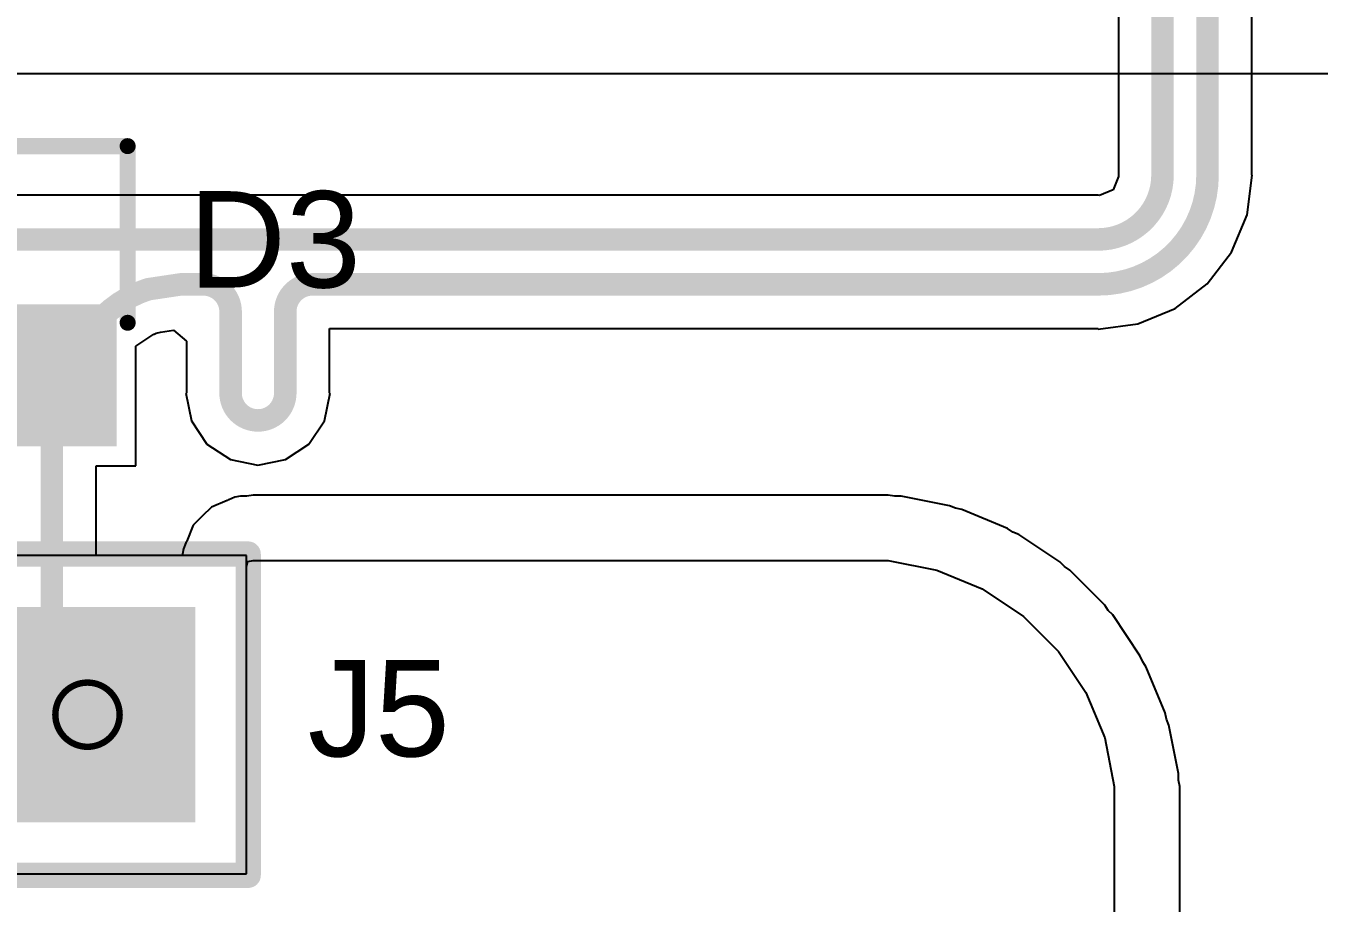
# Model space of a CAD drawing. Header units: inches. Extents: x -25 to 209, y 65 to 158.
# Drawn here: x -4.08 to 6.14, y 81.57 to 88.51 of the extents above; entities that cross this region are included whole.
import ezdxf

# ---------------------------------------------------------------- set-up
doc = ezdxf.new("R2010")
doc.units = ezdxf.units.IN
for name, color, linetype in [('Bottom Layer', 5, 'Continuous'), ('Bottom Solder', 6, 'Continuous'), ('Drill Drawing', 1, 'Continuous'), ('Multi-Layer', 9, 'Continuous'), ('Pad Holes', 156, 'Continuous'), ('Top Layer', 1, 'Continuous'), ('Top Overlay', 2, 'Continuous'), ('Top Paste', 8, 'Continuous'), ('Top Solder', 216, 'Continuous')]:
    doc.layers.add(name, color=color, linetype=linetype)
doc.styles.add('Arial', font='', dxfattribs={"height": 0.2})
doc.styles.get('Arial').set_extended_font_data('Arial')

# ---------------------------------------------------------------- blocks, each defined once
blk = doc.blocks.new('HDR1X2__62')
at = {"layer": 'Bottom Layer'}
blk.add_hatch(color=5, dxfattribs=at).paths.add_polyline_path([(-0.75, 0.75), (0.75, 0.75), (0.75, -0.75), (-0.75, -0.75)])
h = blk.add_hatch(color=5, dxfattribs=at)
edge = h.paths.add_edge_path()
edge.add_arc((2.54, 0), 0.75, 0, 360)
at = {"layer": 'Bottom Solder'}
blk.add_hatch(color=6, dxfattribs=at).paths.add_polyline_path([(-0.852, 0.852), (0.852, 0.852), (0.852, -0.852), (-0.852, -0.852)])
h = blk.add_hatch(color=6, dxfattribs=at)
edge = h.paths.add_edge_path()
edge.add_arc((2.54, 0), 0.852, 0, 360)
at = {"layer": 'Multi-Layer'}
blk.add_hatch(color=9, dxfattribs=at).paths.add_polyline_path([(-0.75, 0.75), (0.75, 0.75), (0.75, -0.75), (-0.75, -0.75)])
h = blk.add_hatch(color=9, dxfattribs=at)
edge = h.paths.add_edge_path()
edge.add_arc((2.54, 0), 0.75, 0, 360)
at = {"layer": 'Pad Holes'}
h = blk.add_hatch(color=7, dxfattribs=at)
edge = h.paths.add_edge_path()
edge.add_arc((0, 0), 0.45, 0, 360)
h = blk.add_hatch(color=7, dxfattribs=at)
edge = h.paths.add_edge_path()
edge.add_arc((2.54, 0), 0.45, 0, 360)
at = {"layer": 'Top Layer'}
blk.add_hatch(color=1, dxfattribs=at).paths.add_polyline_path([(-0.75, 0.75), (0.75, 0.75), (0.75, -0.75), (-0.75, -0.75)])
h = blk.add_hatch(color=1, dxfattribs=at)
edge = h.paths.add_edge_path()
edge.add_arc((2.54, 0), 0.75, 0, 360)
at = {"layer": 'Top Solder'}
blk.add_hatch(color=216, dxfattribs=at).paths.add_polyline_path([(-0.852, 0.852), (0.852, 0.852), (0.852, -0.852), (-0.852, -0.852)])
h = blk.add_hatch(color=216, dxfattribs=at)
edge = h.paths.add_edge_path()
edge.add_arc((2.54, 0), 0.852, 0, 360)
at = {"layer": 'Top Overlay'}
for points in [[(3.81, 1.27, 0.2, 0.2, 0), (-1.27, 1.27, 0.2, 0.2, 0)], [(-1.27, 1.27, 0.2, 0.2, 0), (-1.27, -1.27, 0.2, 0.2, 0)], [(3.81, 1.27, 0.2, 0.2, 0), (3.81, -1.27, 0.2, 0.2, 0)], [(3.81, -1.27, 0.2, 0.2, 0), (-1.27, -1.27, 0.2, 0.2, 0)]]:
    blk.add_lwpolyline(points, format="xyseb", dxfattribs=at)
for points in [[(-1.32, 1.27, 0.1, 0.1, 1), (-1.22, 1.27, 0.1, 0.1, 1)], [(-1.32, 1.27, 0.1, 0.1, 1), (-1.22, 1.27, 0.1, 0.1, 1)], [(3.76, 1.27, 0.1, 0.1, 1), (3.86, 1.27, 0.1, 0.1, 1)], [(3.76, 1.27, 0.1, 0.1, 1), (3.86, 1.27, 0.1, 0.1, 1)], [(-1.32, -1.27, 0.1, 0.1, 1), (-1.22, -1.27, 0.1, 0.1, 1)], [(-1.32, -1.27, 0.1, 0.1, 1), (-1.22, -1.27, 0.1, 0.1, 1)], [(3.76, -1.27, 0.1, 0.1, 1), (3.86, -1.27, 0.1, 0.1, 1)], [(3.76, -1.27, 0.1, 0.1, 1), (3.86, -1.27, 0.1, 0.1, 1)]]:
    blk.add_lwpolyline(points, format="xyseb", close=True, dxfattribs=at)
blk = doc.blocks.new('SOT_23_65')
at = {"layer": 'Top Layer'}
for points in [[(-0.41, 1.46), (0.41, 1.46), (0.41, 0.54), (-0.41, 0.54)], [(-1.36, -0.54), (-0.54, -0.54), (-0.54, -1.46), (-1.36, -1.46)], [(0.54, -0.54), (1.36, -0.54), (1.36, -1.46), (0.54, -1.46)]]:
    blk.add_hatch(color=1, dxfattribs=at).paths.add_polyline_path(points)
at = {"layer": 'Top Paste'}
for points in [[(-0.41, 1.46), (0.41, 1.46), (0.41, 0.54), (-0.41, 0.54)], [(-1.36, -0.54), (-0.54, -0.54), (-0.54, -1.46), (-1.36, -1.46)], [(0.54, -0.54), (1.36, -0.54), (1.36, -1.46), (0.54, -1.46)]]:
    blk.add_hatch(color=8, dxfattribs=at).paths.add_polyline_path(points)
at = {"layer": 'Top Solder'}
for points in [[(-0.512, 1.562), (0.512, 1.562), (0.512, 0.438), (-0.512, 0.438)], [(-1.462, -0.438), (-0.438, -0.438), (-0.438, -1.562), (-1.462, -1.562)], [(0.438, -0.438), (1.462, -0.438), (1.462, -1.562), (0.438, -1.562)]]:
    blk.add_hatch(color=216, dxfattribs=at).paths.add_polyline_path(points)
at = {"layer": 'Top Overlay'}
for points in [[(-1.549, -0.584, 0.127, 0.127, 0), (-1.549, 0.813, 0.127, 0.127, 0)], [(-1.549, 0.813, 0.127, 0.127, 0), (-0.559, 0.813, 0.127, 0.127, 0)], [(0.559, 0.813, 0.127, 0.127, 0), (1.549, 0.813, 0.127, 0.127, 0)], [(1.549, -0.584, 0.127, 0.127, 0), (1.549, 0.813, 0.127, 0.127, 0)], [(-0.33, -0.787, 0.127, 0.127, 0), (0.33, -0.787, 0.127, 0.127, 0)], [(-1.676, -1.041, 0.127, 0.127, 0), (-1.549, -1.168, 0.127, 0.127, 0)], [(-1.676, -1.295, 0.127, 0.127, 0), (-1.676, -1.041, 0.127, 0.127, 0)], [(-1.676, -1.295, 0.127, 0.127, 0), (-1.549, -1.168, 0.127, 0.127, 0)]]:
    blk.add_lwpolyline(points, format="xyseb", dxfattribs=at)
for points in [[(-1.581, 0.813, 0.0635, 0.0635, 1), (-1.518, 0.813, 0.0635, 0.0635, 1)], [(-1.581, 0.813, 0.0635, 0.0635, 1), (-1.518, 0.813, 0.0635, 0.0635, 1)], [(-0.591, 0.813, 0.0635, 0.0635, 1), (-0.527, 0.813, 0.0635, 0.0635, 1)], [(0.527, 0.813, 0.0635, 0.0635, 1), (0.591, 0.813, 0.0635, 0.0635, 1)], [(1.518, 0.813, 0.0635, 0.0635, 1), (1.581, 0.813, 0.0635, 0.0635, 1)], [(1.518, 0.813, 0.0635, 0.0635, 1), (1.581, 0.813, 0.0635, 0.0635, 1)], [(-1.581, -0.584, 0.0635, 0.0635, 1), (-1.518, -0.584, 0.0635, 0.0635, 1)], [(1.518, -0.584, 0.0635, 0.0635, 1), (1.581, -0.584, 0.0635, 0.0635, 1)], [(-0.362, -0.787, 0.0635, 0.0635, 1), (-0.298, -0.787, 0.0635, 0.0635, 1)], [(0.298, -0.787, 0.0635, 0.0635, 1), (0.362, -0.787, 0.0635, 0.0635, 1)], [(-1.708, -1.041, 0.0635, 0.0635, 1), (-1.645, -1.041, 0.0635, 0.0635, 1)], [(-1.708, -1.041, 0.0635, 0.0635, 1), (-1.645, -1.041, 0.0635, 0.0635, 1)], [(-1.581, -1.168, 0.0635, 0.0635, 1), (-1.518, -1.168, 0.0635, 0.0635, 1)], [(-1.581, -1.168, 0.0635, 0.0635, 1), (-1.518, -1.168, 0.0635, 0.0635, 1)], [(-1.708, -1.295, 0.0635, 0.0635, 1), (-1.645, -1.295, 0.0635, 0.0635, 1)], [(-1.708, -1.295, 0.0635, 0.0635, 1), (-1.645, -1.295, 0.0635, 0.0635, 1)]]:
    blk.add_lwpolyline(points, format="xyseb", close=True, dxfattribs=at)

msp = doc.modelspace()

# ---------------------------------------------------------------- linework, layer by layer
at = {"layer": 'Bottom Layer'}
for p, q in [((-10.439, 88.128), (10.799, 88.128)), ((-2.49, 84.751), (-2.615, 84.699)), ((-2.483, 84.756), (-2.49, 84.751)), ((-2.476, 84.757), (-2.483, 84.756)), ((-2.429, 84.777), (-2.476, 84.757)), ((-2.386, 84.785), (-2.429, 84.777)), ((-2.429, 84.777), (-2.429, 84.777)), ((-2.335, 84.785), (-2.386, 84.785)), ((-2.285, 84.795), (-2.335, 84.785)), ((2.735, 84.795), (-2.285, 84.795)), ((2.785, 84.785), (2.735, 84.795)), ((2.836, 84.785), (2.785, 84.785)), ((3.219, 84.709), (2.836, 84.785)), ((-2.615, 84.699), (-2.687, 84.628)), ((3.266, 84.69), (3.219, 84.709)), ((3.316, 84.68), (3.266, 84.69)), ((3.677, 84.53), (3.316, 84.68)), ((-2.758, 84.557), (-2.81, 84.431)), ((-2.687, 84.628), (-2.758, 84.557)), ((3.719, 84.502), (3.677, 84.53)), ((-2.81, 84.431), (-2.815, 84.424)), ((3.766, 84.482), (3.719, 84.502)), ((4.091, 84.266), (3.766, 84.482)), ((-2.836, 84.37), (-2.844, 84.327)), ((-2.844, 84.327), (-2.844, 84.316)), ((-2.816, 84.417), (-2.836, 84.37)), ((-2.836, 84.37), (-2.836, 84.37)), ((-2.815, 84.424), (-2.816, 84.417)), ((-2.844, 84.316), (-4.852, 84.316)), ((-2.336, 84.226), (-2.328, 84.269)), ((-2.336, 81.8), (-2.336, 84.226)), ((-2.328, 84.269), (-2.285, 84.277)), ((-2.285, 84.277), (2.735, 84.277)), ((2.735, 84.277), (3.118, 84.201)), ((4.127, 84.229), (4.091, 84.266)), ((4.169, 84.201), (4.127, 84.229)), ((3.118, 84.201), (3.478, 84.052)), ((4.445, 83.925), (4.169, 84.201)), ((3.478, 84.052), (3.803, 83.835)), ((4.473, 83.883), (4.445, 83.925)), ((3.803, 83.835), (4.079, 83.559)), ((4.51, 83.847), (4.473, 83.883)), ((4.726, 83.522), (4.51, 83.847)), ((4.079, 83.559), (4.296, 83.234)), ((4.746, 83.475), (4.726, 83.522)), ((4.774, 83.433), (4.746, 83.475)), ((4.924, 83.072), (4.774, 83.433)), ((4.296, 83.234), (4.445, 82.874)), ((4.934, 83.022), (4.924, 83.072)), ((4.953, 82.975), (4.934, 83.022)), ((5.029, 82.592), (4.953, 82.975)), ((4.445, 82.874), (4.521, 82.491)), ((5.029, 82.541), (5.029, 82.592)), ((4.521, 82.491), (4.521, 82.296)), ((5.039, 82.491), (5.029, 82.541)), ((5.039, 82.296), (5.039, 82.491)), ((4.521, 82.296), (4.521, 65.708)), ((5.039, 65.708), (5.039, 82.296)), ((-4.852, 81.8), (-2.336, 81.8))]:
    msp.add_line(p, q, dxfattribs=at)
at = {"layer": 'Drill Drawing'}
for points in [[(-3.34, 83.058, 0.0508, 0.0508, 1), (-3.848, 83.058, 0.0508, 0.0508, 1)], [(-3.861, 83.058, 0.0254, 0.0254, 1), (-3.835, 83.058, 0.0254, 0.0254, 1)], [(-3.353, 83.058, 0.0254, 0.0254, 1), (-3.327, 83.058, 0.0254, 0.0254, 1)]]:
    msp.add_lwpolyline(points, format="xyseb", close=True, dxfattribs=at)
at = {"layer": 'Top Layer'}
for p, q in [((4.553, 91.237), (4.553, 87.325)), ((5.607, 87.325), (5.607, 91.237)), ((4.555, 87.314), (4.511, 87.208)), ((4.553, 87.325), (4.555, 87.314)), ((5.57, 87.01), (5.611, 87.325)), ((5.611, 87.325), (5.607, 87.325)), ((4.511, 87.208), (4.404, 87.164)), ((4.393, 87.166), (-4.286, 87.166)), ((4.404, 87.164), (4.393, 87.166)), ((5.448, 86.716), (5.57, 87.01)), ((5.254, 86.464), (5.448, 86.716)), ((5.002, 86.27), (5.254, 86.464)), ((4.708, 86.149), (5.002, 86.27)), ((-3.212, 85.971), (-3.07, 86.066)), ((-3.07, 86.066), (-3.066, 86.067)), ((-3.066, 86.067), (-3.052, 86.076)), ((-3.052, 86.076), (-3.018, 86.083)), ((-3.018, 86.083), (-2.914, 86.098)), ((-2.914, 86.098), (-2.812, 86.012)), ((-1.681, 85.601), (-1.681, 86.111)), ((-1.681, 86.111), (4.393, 86.111)), ((4.393, 86.107), (4.708, 86.149)), ((4.393, 86.111), (4.393, 86.107)), ((-3.212, 85.027), (-3.212, 85.971)), ((-2.812, 86.012), (-2.812, 85.601)), ((-2.812, 85.601), (-2.817, 85.601)), ((-2.817, 85.601), (-2.773, 85.383)), ((-1.72, 85.383), (-1.677, 85.601)), ((-1.677, 85.601), (-1.681, 85.601)), ((-2.773, 85.383), (-2.65, 85.198)), ((-1.844, 85.198), (-1.72, 85.383)), ((-2.65, 85.198), (-2.465, 85.075)), ((-2.029, 85.075), (-1.844, 85.198)), ((-2.465, 85.075), (-2.247, 85.031)), ((-2.247, 85.031), (-2.029, 85.075)), ((-3.526, 84.316), (-3.526, 85.027)), ((-3.526, 85.027), (-3.212, 85.027)), ((-2.336, 84.316), (-3.526, 84.316)), ((-2.336, 81.8), (-2.336, 84.316)), ((-4.325, 81.8), (-2.336, 81.8))]:
    msp.add_line(p, q, dxfattribs=at)
for points in [[(4.902, 87.325, 0.178, 0.178, 0), (4.902, 91.237, 0.178, 0.178, 0)], [(5.258, 87.325, 0.178, 0.178, 0), (5.258, 91.237, 0.178, 0.178, 0)], [(5.258, 87.325, 0.178, 0.178, -0.414214), (4.393, 86.461, 0.178, 0.178, 0)], [(4.902, 87.325, 0.178, 0.178, -0.414214), (4.393, 86.816, 0.178, 0.178, 0)], [(-4.286, 86.816, 0.178, 0.178, 0), (4.393, 86.816, 0.178, 0.178, 0)], [(-3.471, 86.206, 0.178, 0.178, -0.095085), (-3.199, 86.39, 0.178, 0.178, 0)], [(-3.199, 86.39, 0.178, 0.178, -0.027248), (-3.11, 86.423, 0.178, 0.178, 0)], [(-3.11, 86.423, 0.178, 0.178, 0), (-2.856, 86.461, 0.178, 0.178, 0)], [(-2.856, 86.461, 0.178, 0.178, 0), (-2.679, 86.461, 0.178, 0.178, 0)], [(-2.679, 86.461, 0.178, 0.178, -0.414214), (-2.463, 86.245, 0.178, 0.178, 0)], [(-2.031, 86.245, 0.178, 0.178, -0.414214), (-1.815, 86.461, 0.178, 0.178, 0)], [(-1.815, 86.461, 0.178, 0.178, 0), (-1.314, 86.461, 0.178, 0.178, 0)], [(-1.314, 86.461, 0.178, 0.178, 0), (4.393, 86.461, 0.178, 0.178, 0)], [(-3.555, 86.122, 0.178, 0.178, 0), (-3.471, 86.206, 0.178, 0.178, 0)], [(-3.471, 86.206, 0.178, 0.178, -0.000111), (-3.471, 86.206, 0.178, 0.178, 0)], [(-2.463, 85.601, 0.178, 0.178, 0), (-2.463, 86.245, 0.178, 0.178, 0)], [(-2.031, 85.601, 0.178, 0.178, 0), (-2.031, 86.245, 0.178, 0.178, 0)], [(-3.555, 86.062, 0.178, 0.178, 0), (-3.555, 86.122, 0.178, 0.178, 0)], [(-3.876, 85.741, 0.178, 0.178, 0), (-3.555, 86.062, 0.178, 0.178, 0)], [(-4.322, 85.741, 0.178, 0.178, 0), (-3.876, 85.741, 0.178, 0.178, 0)], [(-3.876, 83.34, 0.178, 0.178, 0), (-3.876, 85.741, 0.178, 0.178, 0)], [(-2.031, 85.601, 0.178, 0.178, -1), (-2.463, 85.601, 0.178, 0.178, 0)], [(-3.594, 83.058, 0.178, 0.178, -0.414214), (-3.876, 83.34, 0.178, 0.178, 0)]]:
    msp.add_lwpolyline(points, format="xyseb", dxfattribs=at)
for points in [[(4.858, 87.325, 0.0889, 0.0889, 1), (4.947, 87.325, 0.0889, 0.0889, 1)], [(4.858, 87.325, 0.0889, 0.0889, 1), (4.947, 87.325, 0.0889, 0.0889, 1)], [(5.213, 87.325, 0.0889, 0.0889, 1), (5.302, 87.325, 0.0889, 0.0889, 1)], [(5.213, 87.325, 0.0889, 0.0889, 1), (5.302, 87.325, 0.0889, 0.0889, 1)], [(4.349, 86.816, 0.0889, 0.0889, 1), (4.438, 86.816, 0.0889, 0.0889, 1)], [(4.349, 86.816, 0.0889, 0.0889, 1), (4.438, 86.816, 0.0889, 0.0889, 1)], [(-3.244, 86.39, 0.0889, 0.0889, 1), (-3.155, 86.39, 0.0889, 0.0889, 1)], [(-3.244, 86.39, 0.0889, 0.0889, 1), (-3.155, 86.39, 0.0889, 0.0889, 1)], [(-3.155, 86.423, 0.0889, 0.0889, 1), (-3.066, 86.423, 0.0889, 0.0889, 1)], [(-3.155, 86.423, 0.0889, 0.0889, 1), (-3.066, 86.423, 0.0889, 0.0889, 1)], [(-2.901, 86.461, 0.0889, 0.0889, 1), (-2.812, 86.461, 0.0889, 0.0889, 1)], [(-2.901, 86.461, 0.0889, 0.0889, 1), (-2.812, 86.461, 0.0889, 0.0889, 1)], [(-2.723, 86.461, 0.0889, 0.0889, 1), (-2.634, 86.461, 0.0889, 0.0889, 1)], [(-2.723, 86.461, 0.0889, 0.0889, 1), (-2.634, 86.461, 0.0889, 0.0889, 1)], [(-1.859, 86.461, 0.0889, 0.0889, 1), (-1.771, 86.461, 0.0889, 0.0889, 1)], [(-1.859, 86.461, 0.0889, 0.0889, 1), (-1.771, 86.461, 0.0889, 0.0889, 1)], [(-1.359, 86.461, 0.0889, 0.0889, 1), (-1.27, 86.461, 0.0889, 0.0889, 1)], [(-1.359, 86.461, 0.0889, 0.0889, 1), (-1.27, 86.461, 0.0889, 0.0889, 1)], [(4.349, 86.461, 0.0889, 0.0889, 1), (4.438, 86.461, 0.0889, 0.0889, 1)], [(4.349, 86.461, 0.0889, 0.0889, 1), (4.438, 86.461, 0.0889, 0.0889, 1)], [(-3.515, 86.206, 0.0889, 0.0889, 1), (-3.426, 86.206, 0.0889, 0.0889, 1)], [(-3.515, 86.206, 0.0889, 0.0889, 1), (-3.426, 86.206, 0.0889, 0.0889, 1)], [(-3.515, 86.206, 0.0889, 0.0889, 1), (-3.426, 86.206, 0.0889, 0.0889, 1)], [(-3.515, 86.206, 0.0889, 0.0889, 1), (-3.426, 86.206, 0.0889, 0.0889, 1)], [(-2.507, 86.245, 0.0889, 0.0889, 1), (-2.418, 86.245, 0.0889, 0.0889, 1)], [(-2.507, 86.245, 0.0889, 0.0889, 1), (-2.418, 86.245, 0.0889, 0.0889, 1)], [(-2.075, 86.245, 0.0889, 0.0889, 1), (-1.986, 86.245, 0.0889, 0.0889, 1)], [(-2.075, 86.245, 0.0889, 0.0889, 1), (-1.986, 86.245, 0.0889, 0.0889, 1)], [(-3.599, 86.122, 0.0889, 0.0889, 1), (-3.51, 86.122, 0.0889, 0.0889, 1)], [(-3.599, 86.122, 0.0889, 0.0889, 1), (-3.51, 86.122, 0.0889, 0.0889, 1)], [(-3.599, 86.062, 0.0889, 0.0889, 1), (-3.51, 86.062, 0.0889, 0.0889, 1)], [(-3.599, 86.062, 0.0889, 0.0889, 1), (-3.51, 86.062, 0.0889, 0.0889, 1)], [(-3.92, 85.741, 0.0889, 0.0889, 1), (-3.832, 85.741, 0.0889, 0.0889, 1)], [(-3.92, 85.741, 0.0889, 0.0889, 1), (-3.832, 85.741, 0.0889, 0.0889, 1)], [(-3.92, 85.741, 0.0889, 0.0889, 1), (-3.832, 85.741, 0.0889, 0.0889, 1)], [(-2.507, 85.601, 0.0889, 0.0889, 1), (-2.418, 85.601, 0.0889, 0.0889, 1)], [(-2.507, 85.601, 0.0889, 0.0889, 1), (-2.418, 85.601, 0.0889, 0.0889, 1)], [(-2.075, 85.601, 0.0889, 0.0889, 1), (-1.986, 85.601, 0.0889, 0.0889, 1)], [(-2.075, 85.601, 0.0889, 0.0889, 1), (-1.986, 85.601, 0.0889, 0.0889, 1)], [(-3.92, 83.34, 0.0889, 0.0889, 1), (-3.832, 83.34, 0.0889, 0.0889, 1)], [(-3.92, 83.34, 0.0889, 0.0889, 1), (-3.832, 83.34, 0.0889, 0.0889, 1)], [(-3.638, 83.058, 0.0889, 0.0889, 1), (-3.55, 83.058, 0.0889, 0.0889, 1)]]:
    msp.add_lwpolyline(points, format="xyseb", close=True, dxfattribs=at)

# ---------------------------------------------------------------- block references
msp.add_blockref('SOT_23_65', (-4.826, 86.741))
at = {"rotation": 180}
msp.add_blockref('HDR1X2__62', (-3.594, 83.058), dxfattribs=at)

# ---------------------------------------------------------------- texts
at = {"layer": 'Top Overlay', "style": 'Arial'}
for s, p in [('D3', (-2.794, 86.436)), ('J5', (-1.854, 82.728))]:
    msp.add_text(s, height=0.762, dxfattribs=at).set_placement(p)

doc.saveas('drawing.dxf')
